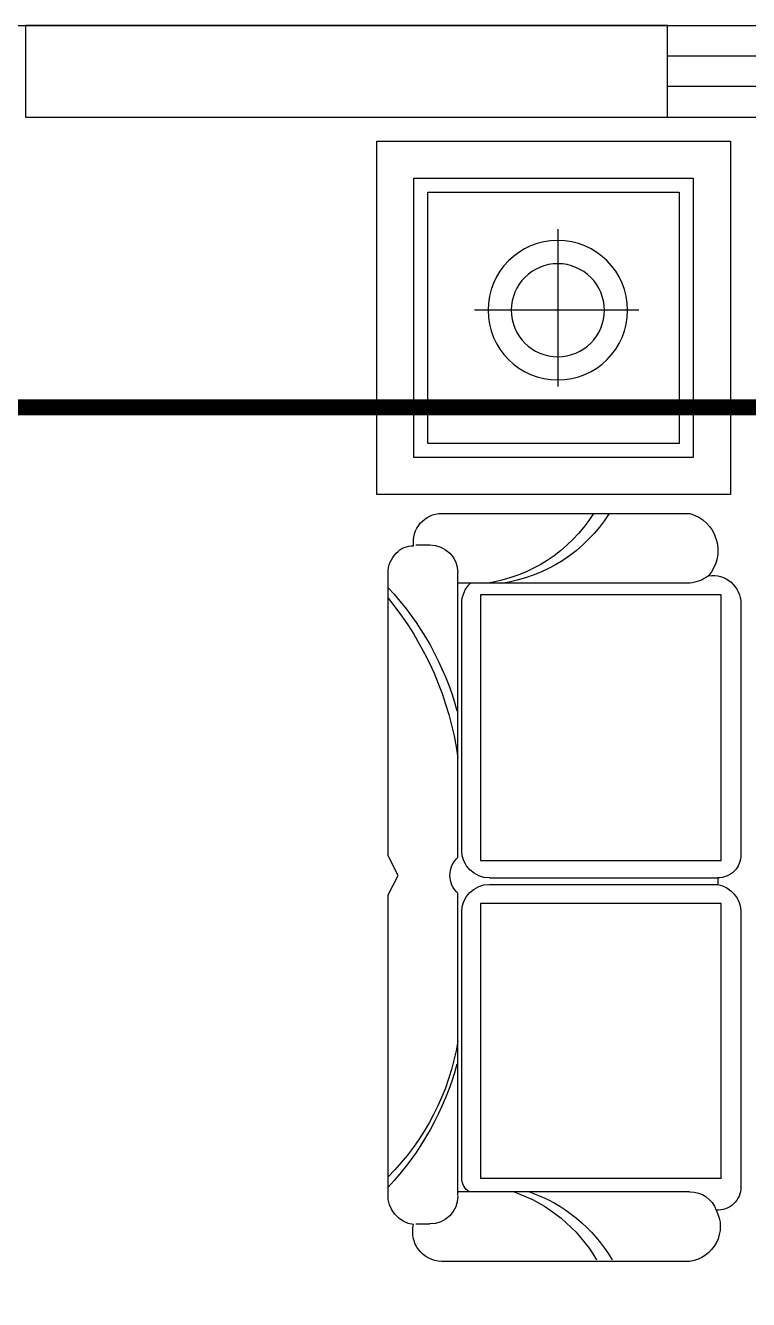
# Model space of a CAD drawing. Extents: x -6243262 to 3079315, y -2914302 to 172723.
# Drawn here: x -5828581 to -5827005, y -719761 to -716981 of the extents above; entities that cross this region are included whole.
import ezdxf

# ---------------------------------------------------------------- set-up
doc = ezdxf.new("R2010")
doc.units = 0
doc.header["$LTSCALE"] = 1000
doc.linetypes.add('DASH', pattern=[0.35, 0.25, -0.1])
for name, color, linetype in [('fur', 253, 'Continuous'), ('WALL', 9, 'Continuous'), ('WINDOW', 4, 'Continuous'), ('WIRE-应急', 1, 'DASH')]:
    doc.layers.add(name, color=color, linetype=linetype)

# ---------------------------------------------------------------- blocks, each defined once
blk = doc.blocks.new('$WINLIB2D$00000001')
at = {"color": 0}
for points in [[(-0.5, 0.5), (-0.5, -0.5)], [(-0.5, 0.5), (0.5, 0.5)], [(0.5, -0.5), (0.5, 0.5)], [(0.5, 0.1667), (-0.5, 0.1667)], [(0.5, -0.1667), (-0.5, -0.1667)], [(-0.5, -0.5), (0.5, -0.5)]]:
    blk.add_lwpolyline(points, dxfattribs=at)
blk = doc.blocks.new('$plan$00002641')
at = {"layer": 'fur', "color": 0}
for p, q in [((133.6, 1785.8), (133.6, 1176.8)), ((742.6, 1785.8), (133.6, 1785.8)), ((742.6, 1176.8), (742.6, 1785.8)), ((933.9, 1781.4), (933.9, 1750.9)), ((2415.8, 1781.4), (2415.8, 1750.9)), ((164, 1755.3), (164, 1207.2)), ((712.1, 1755.3), (164, 1755.3)), ((712.1, 1207.2), (712.1, 1755.3)), ((1615.9, 1690), (994.8, 1690)), ((1017.3, 1183.9), (1017.3, 1690)), ((1599.8, 1681.7), (1061.8, 1681.7)), ((2354, 1690), (1694, 1690)), ((2314.6, 1681.7), (1735.5, 1681.7)), ((2345.4, 1183.9), (2345.4, 1690.8)), ((421.5, 1295.4), (421.5, 1653.8)), ((1042.7, 1116), (1042.7, 1640.5)), ((1042.7, 1640.5), (1622.7, 1640.5)), ((1622.7, 1640.5), (1622.7, 1116)), ((1660.7, 1620.8), (1660.7, 1123.4)), ((1674.6, 1620.8), (1674.6, 1123.4)), ((1716.4, 1116), (1716.4, 1640.5)), ((1716.4, 1640.5), (2315.6, 1640.5)), ((2315.6, 1640.5), (2315.6, 1116)), ((244.6, 1472.1), (588.3, 1472.1)), ((164, 1207.2), (712.1, 1207.2)), ((133.6, 1176.8), (742.6, 1176.8)), ((1622.7, 1116), (1042.7, 1116)), ((2315.6, 1116), (1716.4, 1116))]:
    blk.add_line(p, q, dxfattribs=at)
blk.add_lwpolyline([(823.8, 1095.6), (823.8, 1867), (52.4, 1867), (52.4, 1095.6)], close=True, dxfattribs=at)
blk.add_lwpolyline([(1610, 1072.7, 0.414214), (1660.7, 1123.4), (1674.6, 1123.4, 0.354555), (1735.5, 1072.7), (2335, 1072.7, 0.431164), (2385.7, 1126.6, 0.518766), (2497.6, 1183.9), (2497.6, 1725.6, 0.483115), (2417.3, 1786.5, 0.388459), (2350.4, 1842.3), (1697.7, 1842.3), (1654.9, 1820.2), (1612.2, 1842.3), (994.8, 1842.3, 0.198912), (951.7, 1824.4, 0.222018), (935.6, 1786.5, 0.452318), (865, 1725.6), (865, 1183.9, 0.545503), (1000.9, 1143.1, 0.453255), (1061.8, 1072.7), (1610, 1072.7, 0)], format="xyb", dxfattribs=at)
for radius in [152.2, 101.5]:
    blk.add_circle((421.5, 1472.1), radius, dxfattribs=at)
for centre, radius, start, end in [((1459.9, 2301.6), 631.1, 226.7033, 254.9108), ((1495.3, 2385.6), 702.4, 230.6825, 262.0603), ((1928.8, 2224.9), 542.1, 279.3588, 315.1043), ((1902.7, 2301.6), 631.1, 285.0892, 313.2967), ((994.8, 1750.9), 60.9, 180, 270), ((2354.9, 1750.9), 60.9, 270, 0), ((1654.9, 1654.9), 52.5, 41.9207, 138.0793), ((1061.8, 1620.8), 60.9, 90, 136.9839), ((1599.8, 1620.8), 60.9, 0, 90), ((1735.5, 1620.8), 60.9, 90, 180), ((2316, 1647.1), 34.5, 31.7185, 92.2999), ((686.5, 1677.1), 334.7, 302.2352, 351.9364), ((686.5, 1643.3), 334.7, 302.2352, 351.9364), ((2662.1, 1677.1), 334.7, 198.8232, 239.8898), ((2662.1, 1643.3), 334.7, 198.8232, 239.8898), ((933.7, 1193.6), 84.1, 323.0923, 353.8915), ((2406.3, 1183.9), 60.9, 180, 250.2944)]:
    blk.add_arc(centre, radius, start, end, dxfattribs=at)
blk = doc.blocks.new('45645')
at = {"color": 8}
blk.add_lwpolyline([(1294908.9, -1128913.4), (1335108.9, -1128913.4), (1335108.9, -1143113.4), (1319108.9, -1143113.4), (1319108.9, -1144613.4), (1315908.9, -1144613.4), (1315908.9, -1143113.4), (1298108.9, -1143113.4), (1298108.9, -1144613.4), (1294908.9, -1144613.4)], close=True, dxfattribs=at)
at = {"layer": 'WALL', "color": 8}
for p, q in [((1307708.9, -1128913.4), (1306308.9, -1128913.4)), ((1306308.9, -1128913.4), (1306308.9, -1129113.4)), ((1307708.9, -1129113.4), (1307708.9, -1128913.4)), ((1306308.9, -1129113.4), (1307708.9, -1129113.4))]:
    blk.add_line(p, q, dxfattribs=at)
at = {"color": 8, "yscale": -1, "rotation": 270}
blk.add_blockref('$plan$00002641', (1308941.9, -1129113.4), dxfattribs=at)
at = {"layer": 'WINDOW', "color": 8, "xscale": -2600, "yscale": 200, "zscale": -2600, "rotation": 180}
blk.add_blockref('$WINLIB2D$00000001', (1309008.9, -1129013.4), dxfattribs=at)

msp = doc.modelspace()

# ---------------------------------------------------------------- linework, layer by layer
at = {"layer": 'WIRE-应急', "linetype": 'DASH', "const_width": 35}
msp.add_lwpolyline([(-5831631.3, -717814), (-5824081.3, -717814)], dxfattribs=at)

# ---------------------------------------------------------------- block references
msp.add_blockref('45645', (-7134890.2, 411932.9))

doc.saveas('drawing.dxf')
